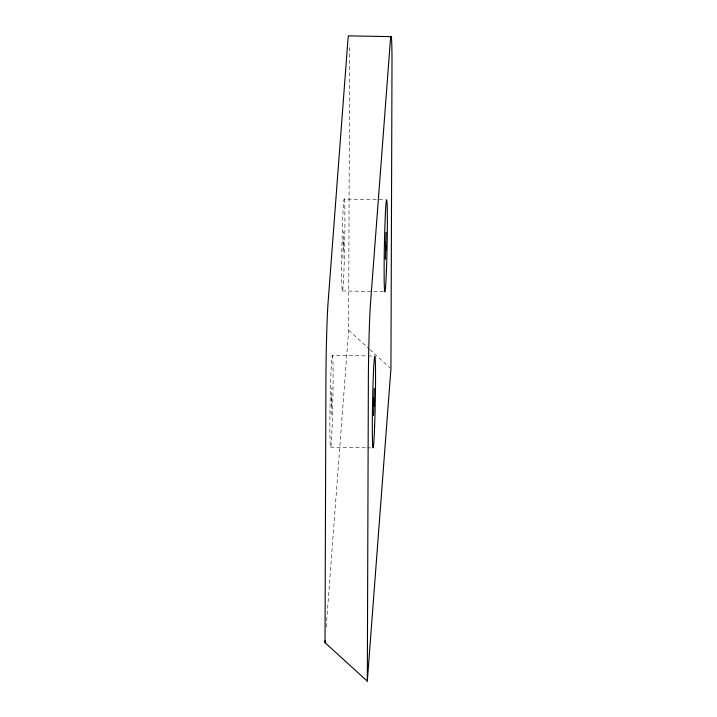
<?xml version="1.0" encoding="UTF-8"?>
<svg xmlns="http://www.w3.org/2000/svg" width="717" height="717" viewBox="0 0 717 717"><rect width="100%" height="100%" fill="white"/><g stroke="black" fill="none" stroke-linecap="round" stroke-linejoin="round"><path stroke-width="0.54" stroke-dasharray="3.58 2.69" d="M326.19 627.034L348.632 330.25L349.546 66.367A56.616 1.667 -88.9 0 0 349.376 44.723M331.111 414.686L331.863 387.709M342.914 258.478L343.676 231.501M344.223 199.048A46.005 1.353 -88.9 0 1 343.972 269.789A46.005 1.353 -88.9 0 1 341.695 266.141A46.005 1.353 -88.9 0 1 344.223 199.048L385.54 199.828M342.376 290.941L383.694 291.711M332.41 355.247A46.005 1.353 -88.9 0 1 332.159 425.988A46.005 1.353 -88.9 0 1 329.892 422.349A46.005 1.353 -88.9 0 1 332.41 355.247L367.032 355.901M368.144 355.919L372.616 356.008M330.564 447.139L366.297 447.811M367.418 447.829L370.77 447.892M348.632 330.25L368.968 348.758M369.784 349.502L390.12 368.009M342.977 240.706L343.613 249.274M331.173 396.913L331.801 405.481"/><path stroke-width="1.08" d="M367.319 681.15L368.368 379.562A56.616 1.667 -88.9 0 1 370.51 303.264L390.191 42.93A56.616 1.667 -88.9 0 1 391.984 67.156L390.935 368.744L367.319 681.15L325.016 642.656L325.93 378.764A56.616 1.667 -88.9 0 1 328.081 302.466L347.754 42.133A56.616 1.667 -88.9 0 1 348.722 35.85L391.15 36.648M373.548 415.484L374.301 388.506M385.352 259.276L386.113 232.299M325.016 642.656L325.186 640.424M385.414 241.504L386.051 250.072M373.611 397.711L374.238 406.279M386.409 270.578A46.005 1.353 -88.9 0 0 386.651 199.846A46.005 1.353 -88.9 0 0 384.133 266.939A46.005 1.353 -88.9 0 0 386.409 270.578M374.597 426.785A46.005 1.353 -88.9 0 0 374.848 356.044A46.005 1.353 -88.9 0 0 372.329 423.147A46.005 1.353 -88.9 0 0 374.597 426.785"/></g></svg>
